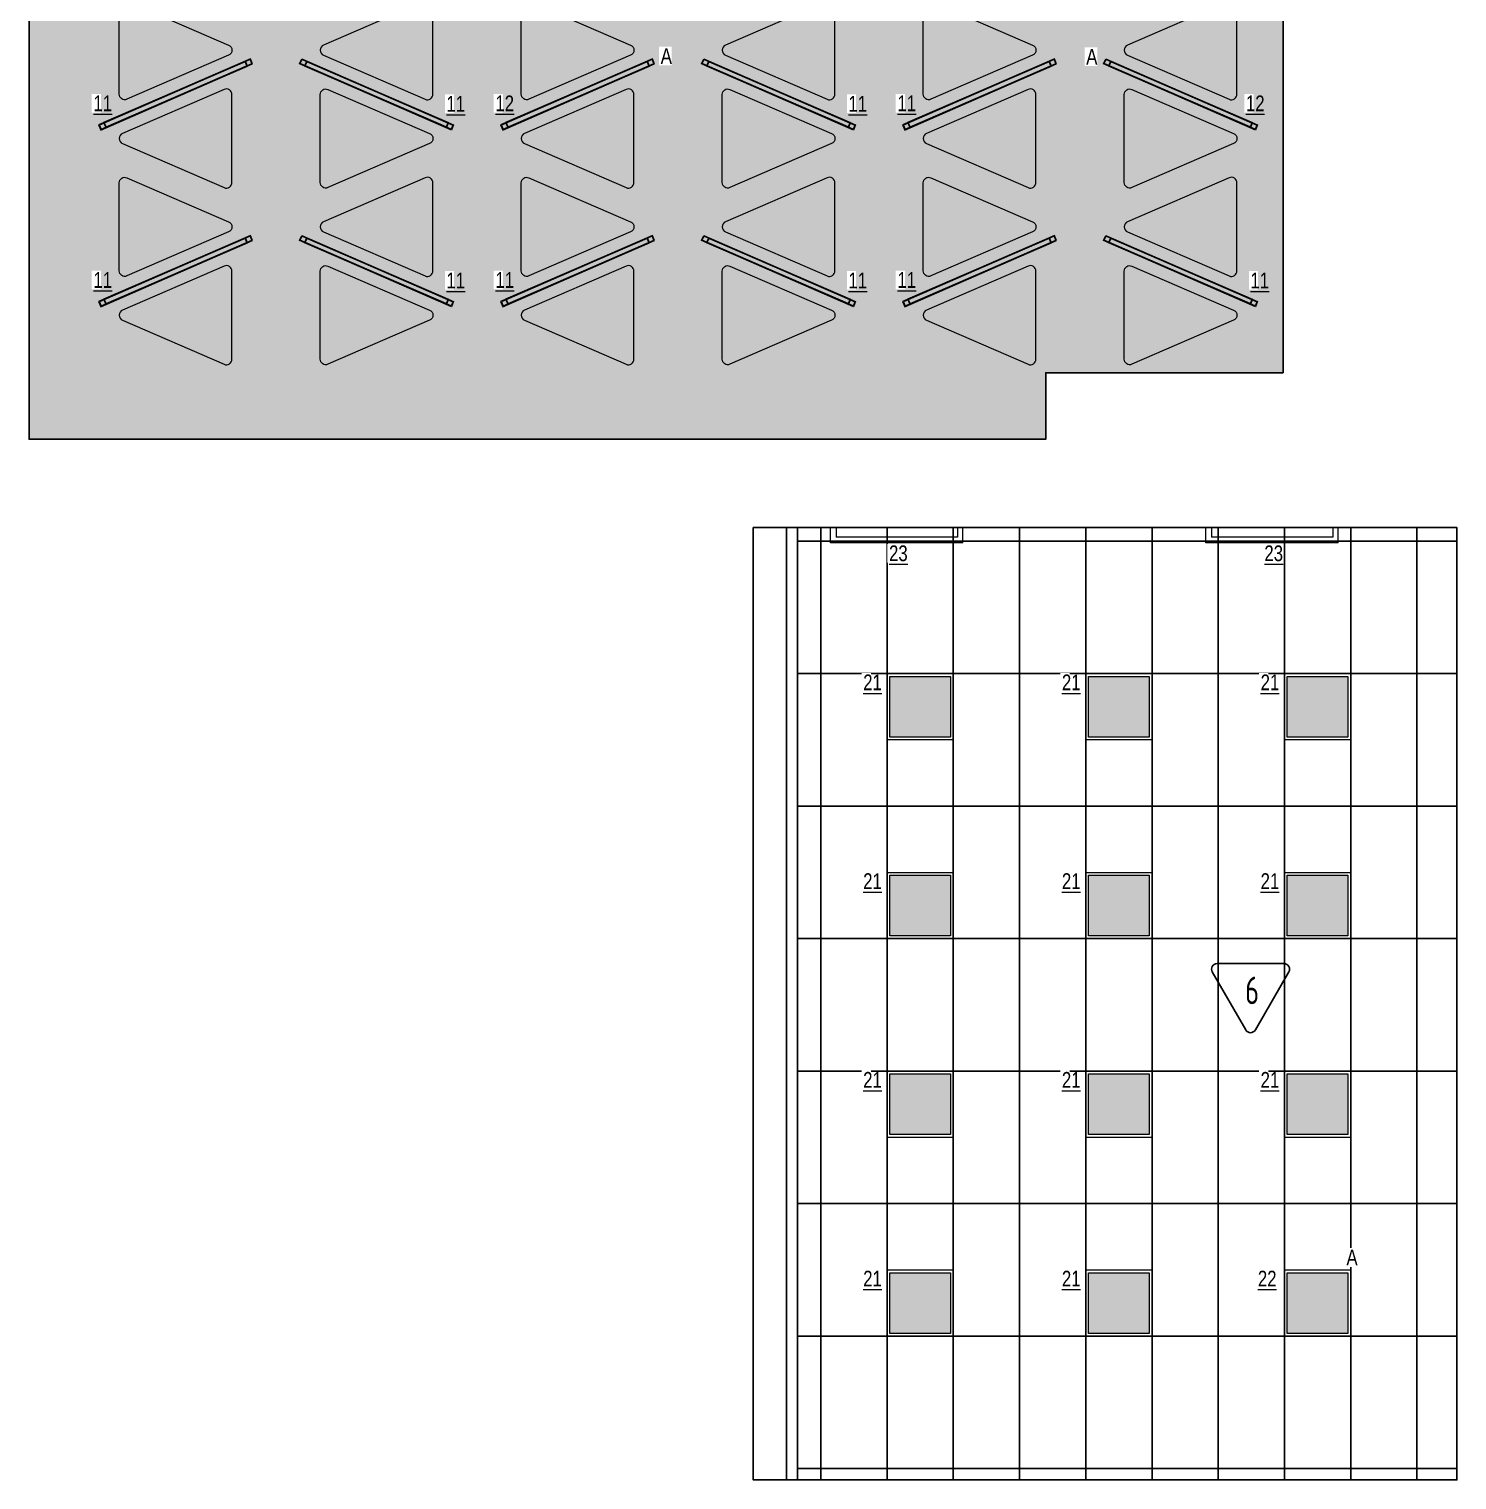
# Model space of a CAD drawing. Header units: millimetres. Extents: x -547274 to 397870, y -45599 to 141350.
# Drawn here: x 57962 to 70897, y 73261 to 86401 of the extents above; entities that cross this region are included whole.
import ezdxf

# ---------------------------------------------------------------- set-up
doc = ezdxf.new("R2010")
doc.units = ezdxf.units.MM
for name, color, linetype, lineweight in [('_ЭОМ_ОБЩ_Освещение_текст тип светильника', 172, 'Continuous', 50), ('_ЭОМ_светильник А', 1, 'Continuous', 35), ('_ЭОМ_светильник Р', 4, 'Continuous', 35), ('АР_Потолки_Штриховка', 252, 'Continuous', 0)]:
    doc.layers.add(name, color=color, linetype=linetype, lineweight=lineweight)
doc.layers.add('RAL 9010', color=7, linetype='Continuous')
doc.layers.add('Штриховка в сечении', color=7, linetype='Continuous')
for name, color, linetype, lineweight, true_color in [('АР_Потолок_RAL 095 85 40', 7, 'Continuous', 5, 0xddc87a), ('АР_Потолок_RAL 100 70 20', 7, 'Continuous', 5, 0xb3ac85), ('АР_Потолок_Покраска', 7, 'Continuous', 5, 0x007399)]:
    doc.layers.add(name, color=color, linetype=linetype, lineweight=lineweight, true_color=true_color)
doc.styles.add('ISOCPEUR', font='isocpeur.ttf', dxfattribs={"height": 800})
doc.styles.add('ГОСТ', font='cad.shx', dxfattribs={"width": 0.8})

# ---------------------------------------------------------------- blocks, each defined once
blk = doc.blocks.new('Кососвет')
at = {"color": 0, "linetype": 'ByBlock', "lineweight": -2, "ltscale": 40}
for points in [[(-600, 26), (600, 26), (600, -111)], [(-600, 26), (-600, -111)], [(-600, -111), (-550, -111)], [(-550, -24), (550, -24)], [(-550, -111), (-550, -24)], [(600, -111), (550, -111), (550, -24)]]:
    blk.add_lwpolyline(points, dxfattribs=at)
blk = doc.blocks.new('RVE-SLIM-PRIME-595')
at = {"layer": 'Штриховка в сечении', "lineweight": 9, "ltscale": 1000, "true_color": 0xf8f6b0, "transparency": 33554636}
h = blk.add_hatch(color=51, dxfattribs=at)
h.dxf.hatch_style = 1
h.paths.add_polyline_path([(275, 275), (-275, 275), (-275, -275), (275, -275)])
at = {"color": 0, "linetype": 'ByBlock', "lineweight": -2, "ltscale": 40}
for points in [[(300, -300), (-300, -300), (-300, 300), (300, 300)], [(275, -275), (-275, -275), (-275, 275), (275, 275)]]:
    blk.add_lwpolyline(points, close=True, dxfattribs=at)
blk = doc.blocks.new('RVE-PLS5070-1500-P')
at = {"color": 0, "linetype": 'ByBlock', "lineweight": -2, "ltscale": 40}
for points in [[(750, -25), (-750, -25), (-750, 25), (750, 25)], [(745, -20), (-745, -20), (-745, 20), (745, 20)]]:
    blk.add_lwpolyline(points, close=True, dxfattribs=at)

msp = doc.modelspace()

# ---------------------------------------------------------------- hatches: boundary and pattern name
at = {"layer": 'RAL 9010', "ltscale": 100, "true_color": 0xe1be89}
h = msp.add_hatch(color=31, dxfattribs=at)
h.dxf.hatch_style = 1
h.paths.add_polyline_path([(62491, 86654.4, 0.5396909), (62421.1, 86608.5), (62421.1, 85810.8, 0.5396909), (62491, 85764.9), (63411.7, 86163.8, 0.6566108), (63411.7, 86255.5)])
h = msp.add_hatch(color=31, dxfattribs=at)
h.dxf.hatch_style = 1
h.paths.add_polyline_path([(68904.1, 86608.5, 0.5396909), (68834.2, 86654.4), (67913.5, 86255.5, 0.6566108), (67913.5, 86163.8), (68834.2, 85764.9, 0.5396909), (68904.1, 85810.8)])
h = msp.add_hatch(color=31, dxfattribs=at)
h.dxf.hatch_style = 1
h.paths.add_polyline_path([(61591, 85363.8, 0.6566108), (61591, 85455.5), (60670.2, 85854.4, 0.5396909), (60600.4, 85808.5), (60600.4, 85010.8, 0.5396909), (60670.2, 84964.9)])
h = msp.add_hatch(color=31, dxfattribs=at)
h.dxf.hatch_style = 1
h.paths.add_polyline_path([(67083.4, 85808.5, 0.5396909), (67013.5, 85854.4), (66092.7, 85455.5, 0.6566108), (66092.7, 85363.8), (67013.5, 84964.9, 0.5396909), (67083.4, 85010.8)])
h = msp.add_hatch(color=31, dxfattribs=at)
h.dxf.hatch_style = 1
h.paths.add_polyline_path([(59770.4, 84563.8, 0.6566108), (59770.4, 84655.5), (58849.6, 85054.4, 0.5396909), (58779.8, 85008.5), (58779.8, 84210.8, 0.5396909), (58849.6, 84164.9)])
h = msp.add_hatch(color=31, dxfattribs=at)
h.dxf.hatch_style = 1
h.paths.add_polyline_path([(65262.6, 85008.5, 0.5396909), (65192.7, 85054.4), (64272, 84655.5, 0.6566108), (64272, 84563.8), (65192.7, 84164.9, 0.5396909), (65262.6, 84210.8)])
h = msp.add_hatch(color=31, dxfattribs=at)
h.dxf.hatch_style = 1
h.paths.add_polyline_path([(62451.2, 83855.5, 0.6566108), (62451.2, 83763.8), (63372, 83364.9, 0.5396909), (63441.9, 83410.8), (63441.9, 84208.5, 0.5396909), (63372, 84254.4)])
h = msp.add_hatch(color=31, dxfattribs=at)
h.dxf.hatch_style = 1
h.paths.add_polyline_path([(68874, 83763.8, 0.6566108), (68874, 83855.5), (67953.2, 84254.4, 0.5396909), (67883.4, 84208.5), (67883.4, 83410.8, 0.5396909), (67953.2, 83364.9)])
at = {"layer": 'АР_Потолки_Штриховка', "ltscale": 100, "true_color": 0xf8f6b0}
h = msp.add_hatch(color=51, dxfattribs=at)
h.dxf.hatch_style = 1
h.paths.add_polyline_path([(58660.3, 85515.1), (59935.8, 86067.6), (59919.9, 86104.3), (58644.4, 85551.8)])
h = msp.add_hatch(color=51, dxfattribs=at)
h.dxf.hatch_style = 1
h.paths.add_polyline_path([(61740.5, 85515.1), (60465, 86067.6), (60480.9, 86104.3), (61756.4, 85551.8)])
h = msp.add_hatch(color=51, dxfattribs=at)
h.dxf.hatch_style = 1
h.paths.add_polyline_path([(62301.7, 85515.1), (63577.2, 86067.6), (63561.3, 86104.3), (62285.8, 85551.8)])
h = msp.add_hatch(color=51, dxfattribs=at)
h.dxf.hatch_style = 1
h.paths.add_polyline_path([(65382, 85515.1), (64106.6, 86067.6), (64122.5, 86104.3), (65397.9, 85551.8)])
h = msp.add_hatch(color=51, dxfattribs=at)
h.dxf.hatch_style = 1
h.paths.add_polyline_path([(65943.2, 85515.1), (67218.7, 86067.6), (67202.8, 86104.3), (65927.3, 85551.8)])
h = msp.add_hatch(color=51, dxfattribs=at)
h.dxf.hatch_style = 1
h.paths.add_polyline_path([(69023.5, 85515.1), (67748, 86067.6), (67763.9, 86104.3), (69039.4, 85551.8)])
h = msp.add_hatch(color=51, dxfattribs=at)
h.dxf.hatch_style = 1
h.paths.add_polyline_path([(58660.3, 83915.1), (59935.8, 84467.6), (59919.9, 84504.3), (58644.4, 83951.8)])
h = msp.add_hatch(color=51, dxfattribs=at)
h.dxf.hatch_style = 1
h.paths.add_polyline_path([(61740.5, 83915.1), (60465, 84467.6), (60480.9, 84504.3), (61756.4, 83951.8)])
h = msp.add_hatch(color=51, dxfattribs=at)
h.dxf.hatch_style = 1
h.paths.add_polyline_path([(62301.7, 83915.1), (63577.2, 84467.6), (63561.3, 84504.3), (62285.8, 83951.8)])
h = msp.add_hatch(color=51, dxfattribs=at)
h.dxf.hatch_style = 1
h.paths.add_polyline_path([(65382, 83915.1), (64106.6, 84467.6), (64122.5, 84504.3), (65397.9, 83951.8)])
h = msp.add_hatch(color=51, dxfattribs=at)
h.dxf.hatch_style = 1
h.paths.add_polyline_path([(65943.2, 83915.1), (67218.7, 84467.6), (67202.8, 84504.3), (65927.3, 83951.8)])
h = msp.add_hatch(color=51, dxfattribs=at)
h.dxf.hatch_style = 1
h.paths.add_polyline_path([(69023.5, 83915.1), (67748, 84467.6), (67763.9, 84504.3), (69039.4, 83951.8)])
h = msp.add_hatch(color=51, dxfattribs=at)
h.dxf.hatch_style = 1
h.paths.add_polyline_path([(65760, 79988.2), (66310, 79988.2), (66310, 80538.2), (65760, 80538.2)])
h = msp.add_hatch(color=51, dxfattribs=at)
h.dxf.hatch_style = 1
h.paths.add_polyline_path([(67560, 79988.2), (68110, 79988.2), (68110, 80538.2), (67560, 80538.2)])
h = msp.add_hatch(color=51, dxfattribs=at)
h.dxf.hatch_style = 1
h.paths.add_polyline_path([(69360, 79988.2), (69910, 79988.2), (69910, 80538.2), (69360, 80538.2)])
h = msp.add_hatch(color=51, dxfattribs=at)
h.dxf.hatch_style = 1
h.paths.add_polyline_path([(65760, 78188.2), (66310, 78188.2), (66310, 78738.2), (65760, 78738.2)])
h = msp.add_hatch(color=51, dxfattribs=at)
h.dxf.hatch_style = 1
h.paths.add_polyline_path([(67560, 78188.2), (68110, 78188.2), (68110, 78738.2), (67560, 78738.2)])
h = msp.add_hatch(color=51, dxfattribs=at)
h.dxf.hatch_style = 1
h.paths.add_polyline_path([(69360, 78188.2), (69910, 78188.2), (69910, 78738.2), (69360, 78738.2)])
h = msp.add_hatch(color=51, dxfattribs=at)
h.dxf.hatch_style = 1
h.paths.add_polyline_path([(65760, 76388.2), (66310, 76388.2), (66310, 76938.2), (65760, 76938.2)])
h = msp.add_hatch(color=51, dxfattribs=at)
h.dxf.hatch_style = 1
h.paths.add_polyline_path([(67560, 76388.2), (68110, 76388.2), (68110, 76938.2), (67560, 76938.2)])
h = msp.add_hatch(color=51, dxfattribs=at)
h.dxf.hatch_style = 1
h.paths.add_polyline_path([(69360, 76388.2), (69910, 76388.2), (69910, 76938.2), (69360, 76938.2)])
h = msp.add_hatch(color=51, dxfattribs=at)
h.dxf.hatch_style = 1
h.paths.add_polyline_path([(65760, 74588.2), (66310, 74588.2), (66310, 75138.2), (65760, 75138.2)])
h = msp.add_hatch(color=51, dxfattribs=at)
h.dxf.hatch_style = 1
h.paths.add_polyline_path([(67560, 74588.2), (68110, 74588.2), (68110, 75138.2), (67560, 75138.2)])
h = msp.add_hatch(color=51, dxfattribs=at)
h.dxf.hatch_style = 1
h.paths.add_polyline_path([(69360, 74588.2), (69910, 74588.2), (69910, 75138.2), (69360, 75138.2)])
at = {"layer": 'АР_Потолок_RAL 095 85 40', "transparency": 33554687}
h = msp.add_hatch(color=256, dxfattribs=at)
h.dxf.hatch_style = 1
h.paths.add_polyline_path([(61621.1, 86608.5, 0.5396909), (61551.2, 86654.4), (60630.5, 86255.5, 0.6566108), (60630.5, 86163.8), (61551.2, 85764.9, 0.5396909), (61621.1, 85810.8)])
h = msp.add_hatch(color=256, dxfattribs=at)
h.dxf.hatch_style = 1
h.paths.add_polyline_path([(66062.6, 85810.8, 0.5396909), (66132.5, 85764.9), (67053.2, 86163.8, 0.6566108), (67053.2, 86255.5), (66132.5, 86654.4, 0.5396909), (66062.6, 86608.5)])
h = msp.add_hatch(color=256, dxfattribs=at)
h.dxf.hatch_style = 1
h.paths.add_polyline_path([(59730.6, 84964.9, 0.5396909), (59800.5, 85010.8), (59800.5, 85808.5, 0.5396909), (59730.6, 85854.4), (58809.9, 85455.5, 0.6566108), (58809.9, 85363.8)])
h = msp.add_hatch(color=256, dxfattribs=at)
h.dxf.hatch_style = 1
h.paths.add_polyline_path([(65232.5, 85363.8, 0.6566108), (65232.5, 85455.5), (64311.7, 85854.4, 0.5396909), (64241.9, 85808.5), (64241.9, 85010.8, 0.5396909), (64311.7, 84964.9)])
h = msp.add_hatch(color=256, dxfattribs=at)
h.dxf.hatch_style = 1
h.paths.add_polyline_path([(62421.1, 84210.8, 0.5396909), (62491, 84164.9), (63411.7, 84563.8, 0.6566108), (63411.7, 84655.5), (62491, 85054.4, 0.5396909), (62421.1, 85008.5)])
h = msp.add_hatch(color=256, dxfattribs=at)
h.dxf.hatch_style = 1
h.paths.add_polyline_path([(67913.5, 84655.5, 0.6566108), (67913.5, 84563.8), (68834.2, 84164.9, 0.5396909), (68904.1, 84210.8), (68904.1, 85008.5, 0.5396909), (68834.2, 85054.4)])
h = msp.add_hatch(color=256, dxfattribs=at)
h.dxf.hatch_style = 1
h.paths.add_polyline_path([(60670.2, 84254.4, 0.5396909), (60600.4, 84208.5), (60600.4, 83410.8, 0.5396909), (60670.2, 83364.9), (61591, 83763.8, 0.6566108), (61591, 83855.5)])
h = msp.add_hatch(color=256, dxfattribs=at)
h.dxf.hatch_style = 1
h.paths.add_polyline_path([(66092.7, 83855.5, 0.6566108), (66092.7, 83763.8), (67013.5, 83364.9, 0.5396909), (67083.4, 83410.8), (67083.4, 84208.5, 0.5396909), (67013.5, 84254.4)])
at = {"layer": 'АР_Потолок_RAL 100 70 20', "transparency": 33554687}
h = msp.add_hatch(color=256, dxfattribs=at)
h.dxf.hatch_style = 1
h.paths.add_polyline_path([(58849.6, 86654.4, 0.5396909), (58779.8, 86608.5), (58779.8, 85810.8, 0.5396909), (58849.6, 85764.9), (59770.4, 86163.8, 0.6566108), (59770.4, 86255.5)])
h = msp.add_hatch(color=256, dxfattribs=at)
h.dxf.hatch_style = 1
h.paths.add_polyline_path([(64272, 86255.5, 0.6566108), (64272, 86163.8), (65192.7, 85764.9, 0.5396909), (65262.6, 85810.8), (65262.6, 86608.5, 0.5396909), (65192.7, 86654.4)])
h = msp.add_hatch(color=256, dxfattribs=at)
h.dxf.hatch_style = 1
h.paths.add_polyline_path([(63372, 84964.9, 0.5396909), (63441.9, 85010.8), (63441.9, 85808.5, 0.5396909), (63372, 85854.4), (62451.2, 85455.5, 0.6566108), (62451.2, 85363.8)])
h = msp.add_hatch(color=256, dxfattribs=at)
h.dxf.hatch_style = 1
h.paths.add_polyline_path([(67953.2, 85854.4, 0.5396909), (67883.4, 85808.5), (67883.4, 85010.8, 0.5396909), (67953.2, 84964.9), (68874, 85363.8, 0.6566108), (68874, 85455.5)])
h = msp.add_hatch(color=256, dxfattribs=at)
h.dxf.hatch_style = 1
h.paths.add_polyline_path([(61621.1, 85008.5, 0.5396909), (61551.2, 85054.4), (60630.5, 84655.5, 0.6566108), (60630.5, 84563.8), (61551.2, 84164.9, 0.5396909), (61621.1, 84210.8)])
h = msp.add_hatch(color=256, dxfattribs=at)
h.dxf.hatch_style = 1
h.paths.add_polyline_path([(67053.2, 84563.8, 0.6566108), (67053.2, 84655.5), (66132.5, 85054.4, 0.5396909), (66062.6, 85008.5), (66062.6, 84210.8, 0.5396909), (66132.5, 84164.9)])
h = msp.add_hatch(color=256, dxfattribs=at)
h.dxf.hatch_style = 1
h.paths.add_polyline_path([(58809.9, 83855.5, 0.6566108), (58809.9, 83763.8), (59730.6, 83364.9, 0.5396909), (59800.5, 83410.8), (59800.5, 84208.5, 0.5396909), (59730.6, 84254.4)])
h = msp.add_hatch(color=256, dxfattribs=at)
h.dxf.hatch_style = 1
h.paths.add_polyline_path([(65232.5, 83763.8, 0.6566108), (65232.5, 83855.5), (64311.7, 84254.4, 0.5396909), (64241.9, 84208.5), (64241.9, 83410.8, 0.5396909), (64311.7, 83364.9)])
at = {"layer": 'АР_Потолок_Покраска'}
h = msp.add_hatch(dxfattribs=at)
h.set_pattern_fill('CROSS', color=256, scale=25)
h.set_pattern_definition([(0, (-169992.07, 59504.36), (158.75, 158.75), [79.375, -238.125]), (90, (-169952.39, 59464.68), (-158.75, 158.75), [79.375, -238.125])])
h.paths.add_polyline_path([(57962.3, 105550.7), (60782.3, 105550.7), (60782.3, 106400.7), (66722.4, 106400.7), (66722.4, 105550.7), (69442.4, 105550.7), (69442.4, 100800.7), (69442.4, 100400.7), (69442.4, 94800.7), (69442.4, 94400.7), (69442.4, 91935.7), (69322.3, 91935.7), (69322.3, 83288.1), (67172.3, 83288.1), (67172.3, 82685.7), (57962.3, 82685.7)])

# ---------------------------------------------------------------- linework, layer by layer
for points in [[(57962.3, 106700.7), (63442.4, 106700.7), (63442.4, 106400.7), (63842.4, 106400.7), (63842.4, 106700.7), (69442.4, 106700.7), (69442.4, 105550.7), (69442.4, 105550.7), (69442.4, 100800.7), (69442.4, 100800.7), (69442.4, 100400.7), (69442.4, 100400.7), (69442.4, 94800.7), (69442.4, 94800.7), (69442.4, 94400.7), (69442.4, 94400.7), (69442.4, 91935.7), (69322.3, 91935.7), (69322.3, 83288.1), (67172.3, 83288.1), (67172.3, 82685.7), (57962.3, 82685.7)], [(64522.4, 81886.1), (70897.5, 81886.1), (70897.5, 73260.7), (64522.4, 73260.7)]]:
    msp.add_lwpolyline(points, close=True)
for points in [[(64822.5, 81886.1), (64822.5, 73260.7)], [(64922.5, 81886.1), (64922.5, 73260.7)], [(65135, 73260.7), (65135, 81886.1)], [(65735, 73260.7), (65735, 81886.1)], [(66335, 73260.7), (66335, 81886.1)], [(66935, 73260.7), (66935, 81886.1)], [(67535, 73260.7), (67535, 81886.1)], [(68135, 73260.7), (68135, 81886.1)], [(68735, 73260.7), (68735, 81886.1)], [(69335, 73260.7), (69335, 81886.1)], [(69935, 73260.7), (69935, 81886.1)], [(70535, 73260.7), (70535, 81886.1)], [(64922.5, 81763.2), (70897.5, 81763.2)], [(64922.5, 80563.2), (70897.5, 80563.2)], [(64922.5, 79363.2), (70897.5, 79363.2)], [(64922.5, 78163.2), (70897.5, 78163.2)], [(64922.5, 76963.2), (70897.5, 76963.2)], [(64922.5, 75763.2), (70897.5, 75763.2)], [(64922.5, 74563.2), (70897.5, 74563.2)], [(64922.5, 73363.2), (70897.5, 73363.2)]]:
    msp.add_lwpolyline(points)
msp.add_lwpolyline([(68724.4, 77936.8), (69330.6, 77936.8, -0.5773495), (69373.9, 77861.8), (69070.8, 77336.8, -0.5773541), (68984.2, 77336.8), (68681.1, 77861.8, -0.5773491), (68724.4, 77936.8, -0.0000017)], format="xyb")
at = {"layer": 'АР_Потолки_Штриховка', "color": 18, "ltscale": 100, "true_color": 0x000000}
for points in [[(58849.6, 85764.9, -0.5396909), (58779.8, 85810.8), (58779.8, 86608.5, -0.5396909), (58849.6, 86654.4), (59770.4, 86255.5, -0.6566108), (59770.4, 86163.8), (58849.6, 85764.9)], [(61551.2, 85764.9, 0.5396909), (61621.1, 85810.8), (61621.1, 86608.5, 0.5396909), (61551.2, 86654.4), (60630.5, 86255.5, 0.6566108), (60630.5, 86163.8), (61551.2, 85764.9)], [(62491, 85764.9, -0.5396909), (62421.1, 85810.8), (62421.1, 86608.5, -0.5396909), (62491, 86654.4), (63411.7, 86255.5, -0.6566108), (63411.7, 86163.8), (62491, 85764.9)], [(65192.7, 85764.9, 0.5396909), (65262.6, 85810.8), (65262.6, 86608.5, 0.5396909), (65192.7, 86654.4), (64272, 86255.5, 0.6566108), (64272, 86163.8), (65192.7, 85764.9)], [(66132.5, 85764.9, -0.5396909), (66062.6, 85810.8), (66062.6, 86608.5, -0.5396909), (66132.5, 86654.4), (67053.2, 86255.5, -0.6566108), (67053.2, 86163.8), (66132.5, 85764.9)], [(68834.2, 85764.9, 0.5396909), (68904.1, 85810.8), (68904.1, 86608.5, 0.5396909), (68834.2, 86654.4), (67913.5, 86255.5, 0.6566108), (67913.5, 86163.8), (68834.2, 85764.9)], [(59730.6, 84964.9, 0.5396909), (59800.5, 85010.8), (59800.5, 85808.5, 0.5396909), (59730.6, 85854.4), (58809.9, 85455.5, 0.6566108), (58809.9, 85363.8), (59730.6, 84964.9)], [(60670.2, 84964.9, -0.5396909), (60600.4, 85010.8), (60600.4, 85808.5, -0.5396909), (60670.2, 85854.4), (61591, 85455.5, -0.6566108), (61591, 85363.8), (60670.2, 84964.9)], [(63372, 84964.9, 0.5396909), (63441.9, 85010.8), (63441.9, 85808.5, 0.5396909), (63372, 85854.4), (62451.2, 85455.5, 0.6566108), (62451.2, 85363.8), (63372, 84964.9)], [(64311.7, 84964.9, -0.5396909), (64241.9, 85010.8), (64241.9, 85808.5, -0.5396909), (64311.7, 85854.4), (65232.5, 85455.5, -0.6566108), (65232.5, 85363.8), (64311.7, 84964.9)], [(67013.5, 84964.9, 0.5396909), (67083.4, 85010.8), (67083.4, 85808.5, 0.5396909), (67013.5, 85854.4), (66092.7, 85455.5, 0.6566108), (66092.7, 85363.8), (67013.5, 84964.9)], [(67953.2, 84964.9, -0.5396909), (67883.4, 85010.8), (67883.4, 85808.5, -0.5396909), (67953.2, 85854.4), (68874, 85455.5, -0.6566108), (68874, 85363.8), (67953.2, 84964.9)], [(58849.6, 84164.9, -0.5396909), (58779.8, 84210.8), (58779.8, 85008.5, -0.5396909), (58849.6, 85054.4), (59770.4, 84655.5, -0.6566108), (59770.4, 84563.8), (58849.6, 84164.9)], [(61551.2, 84164.9, 0.5396909), (61621.1, 84210.8), (61621.1, 85008.5, 0.5396909), (61551.2, 85054.4), (60630.5, 84655.5, 0.6566108), (60630.5, 84563.8), (61551.2, 84164.9)], [(62491, 84164.9, -0.5396909), (62421.1, 84210.8), (62421.1, 85008.5, -0.5396909), (62491, 85054.4), (63411.7, 84655.5, -0.6566108), (63411.7, 84563.8), (62491, 84164.9)], [(65192.7, 84164.9, 0.5396909), (65262.6, 84210.8), (65262.6, 85008.5, 0.5396909), (65192.7, 85054.4), (64272, 84655.5, 0.6566108), (64272, 84563.8), (65192.7, 84164.9)], [(66132.5, 84164.9, -0.5396909), (66062.6, 84210.8), (66062.6, 85008.5, -0.5396909), (66132.5, 85054.4), (67053.2, 84655.5, -0.6566108), (67053.2, 84563.8), (66132.5, 84164.9)], [(68834.2, 84164.9, 0.5396909), (68904.1, 84210.8), (68904.1, 85008.5, 0.5396909), (68834.2, 85054.4), (67913.5, 84655.5, 0.6566108), (67913.5, 84563.8), (68834.2, 84164.9)], [(59730.6, 83364.9, 0.5396909), (59800.5, 83410.8), (59800.5, 84208.5, 0.5396909), (59730.6, 84254.4), (58809.9, 83855.5, 0.6566108), (58809.9, 83763.8), (59730.6, 83364.9)], [(60670.2, 83364.9, -0.5396909), (60600.4, 83410.8), (60600.4, 84208.5, -0.5396909), (60670.2, 84254.4), (61591, 83855.5, -0.6566108), (61591, 83763.8), (60670.2, 83364.9)], [(63372, 83364.9, 0.5396909), (63441.9, 83410.8), (63441.9, 84208.5, 0.5396909), (63372, 84254.4), (62451.2, 83855.5, 0.6566108), (62451.2, 83763.8), (63372, 83364.9)], [(64311.7, 83364.9, -0.5396909), (64241.9, 83410.8), (64241.9, 84208.5, -0.5396909), (64311.7, 84254.4), (65232.5, 83855.5, -0.6566108), (65232.5, 83763.8), (64311.7, 83364.9)], [(67013.5, 83364.9, 0.5396909), (67083.4, 83410.8), (67083.4, 84208.5, 0.5396909), (67013.5, 84254.4), (66092.7, 83855.5, 0.6566108), (66092.7, 83763.8), (67013.5, 83364.9)], [(67953.2, 83364.9, -0.5396909), (67883.4, 83410.8), (67883.4, 84208.5, -0.5396909), (67953.2, 84254.4), (68874, 83855.5, -0.6566108), (68874, 83763.8), (67953.2, 83364.9)]]:
    msp.add_lwpolyline(points, format="xyb", dxfattribs=at)
at = {"layer": 'АР_Потолки_Штриховка', "color": 18, "lineweight": 18, "ltscale": 100, "true_color": 0x000000}
for points in [[(58849.6, 85764.9, -0.5396909), (58779.8, 85810.8), (58779.8, 86608.5, -0.5396909), (58849.6, 86654.4), (59770.4, 86255.5, -0.6566108), (59770.4, 86163.8), (58849.6, 85764.9)], [(61551.2, 85764.9, 0.5396909), (61621.1, 85810.8), (61621.1, 86608.5, 0.5396909), (61551.2, 86654.4), (60630.5, 86255.5, 0.6566108), (60630.5, 86163.8), (61551.2, 85764.9)], [(62491, 85764.9, -0.5396909), (62421.1, 85810.8), (62421.1, 86608.5, -0.5396909), (62491, 86654.4), (63411.7, 86255.5, -0.6566108), (63411.7, 86163.8), (62491, 85764.9)], [(65192.7, 85764.9, 0.5396909), (65262.6, 85810.8), (65262.6, 86608.5, 0.5396909), (65192.7, 86654.4), (64272, 86255.5, 0.6566108), (64272, 86163.8), (65192.7, 85764.9)], [(66132.5, 85764.9, -0.5396909), (66062.6, 85810.8), (66062.6, 86608.5, -0.5396909), (66132.5, 86654.4), (67053.2, 86255.5, -0.6566108), (67053.2, 86163.8), (66132.5, 85764.9)], [(68834.2, 85764.9, 0.5396909), (68904.1, 85810.8), (68904.1, 86608.5, 0.5396909), (68834.2, 86654.4), (67913.5, 86255.5, 0.6566108), (67913.5, 86163.8), (68834.2, 85764.9)], [(59730.6, 84964.9, 0.5396909), (59800.5, 85010.8), (59800.5, 85808.5, 0.5396909), (59730.6, 85854.4), (58809.9, 85455.5, 0.6566108), (58809.9, 85363.8), (59730.6, 84964.9)], [(60670.2, 84964.9, -0.5396909), (60600.4, 85010.8), (60600.4, 85808.5, -0.5396909), (60670.2, 85854.4), (61591, 85455.5, -0.6566108), (61591, 85363.8), (60670.2, 84964.9)], [(63372, 84964.9, 0.5396909), (63441.9, 85010.8), (63441.9, 85808.5, 0.5396909), (63372, 85854.4), (62451.2, 85455.5, 0.6566108), (62451.2, 85363.8), (63372, 84964.9)], [(64311.7, 84964.9, -0.5396909), (64241.9, 85010.8), (64241.9, 85808.5, -0.5396909), (64311.7, 85854.4), (65232.5, 85455.5, -0.6566108), (65232.5, 85363.8), (64311.7, 84964.9)], [(67013.5, 84964.9, 0.5396909), (67083.4, 85010.8), (67083.4, 85808.5, 0.5396909), (67013.5, 85854.4), (66092.7, 85455.5, 0.6566108), (66092.7, 85363.8), (67013.5, 84964.9)], [(67953.2, 84964.9, -0.5396909), (67883.4, 85010.8), (67883.4, 85808.5, -0.5396909), (67953.2, 85854.4), (68874, 85455.5, -0.6566108), (68874, 85363.8), (67953.2, 84964.9)], [(58849.6, 84164.9, -0.5396909), (58779.8, 84210.8), (58779.8, 85008.5, -0.5396909), (58849.6, 85054.4), (59770.4, 84655.5, -0.6566108), (59770.4, 84563.8), (58849.6, 84164.9)], [(61551.2, 84164.9, 0.5396909), (61621.1, 84210.8), (61621.1, 85008.5, 0.5396909), (61551.2, 85054.4), (60630.5, 84655.5, 0.6566108), (60630.5, 84563.8), (61551.2, 84164.9)], [(62491, 84164.9, -0.5396909), (62421.1, 84210.8), (62421.1, 85008.5, -0.5396909), (62491, 85054.4), (63411.7, 84655.5, -0.6566108), (63411.7, 84563.8), (62491, 84164.9)], [(65192.7, 84164.9, 0.5396909), (65262.6, 84210.8), (65262.6, 85008.5, 0.5396909), (65192.7, 85054.4), (64272, 84655.5, 0.6566108), (64272, 84563.8), (65192.7, 84164.9)], [(66132.5, 84164.9, -0.5396909), (66062.6, 84210.8), (66062.6, 85008.5, -0.5396909), (66132.5, 85054.4), (67053.2, 84655.5, -0.6566108), (67053.2, 84563.8), (66132.5, 84164.9)], [(68834.2, 84164.9, 0.5396909), (68904.1, 84210.8), (68904.1, 85008.5, 0.5396909), (68834.2, 85054.4), (67913.5, 84655.5, 0.6566108), (67913.5, 84563.8), (68834.2, 84164.9)], [(59730.6, 83364.9, 0.5396909), (59800.5, 83410.8), (59800.5, 84208.5, 0.5396909), (59730.6, 84254.4), (58809.9, 83855.5, 0.6566108), (58809.9, 83763.8), (59730.6, 83364.9)], [(60670.2, 83364.9, -0.5396909), (60600.4, 83410.8), (60600.4, 84208.5, -0.5396909), (60670.2, 84254.4), (61591, 83855.5, -0.6566108), (61591, 83763.8), (60670.2, 83364.9)], [(63372, 83364.9, 0.5396909), (63441.9, 83410.8), (63441.9, 84208.5, 0.5396909), (63372, 84254.4), (62451.2, 83855.5, 0.6566108), (62451.2, 83763.8), (63372, 83364.9)], [(64311.7, 83364.9, -0.5396909), (64241.9, 83410.8), (64241.9, 84208.5, -0.5396909), (64311.7, 84254.4), (65232.5, 83855.5, -0.6566108), (65232.5, 83763.8), (64311.7, 83364.9)], [(67013.5, 83364.9, 0.5396909), (67083.4, 83410.8), (67083.4, 84208.5, 0.5396909), (67013.5, 84254.4), (66092.7, 83855.5, 0.6566108), (66092.7, 83763.8), (67013.5, 83364.9)], [(67953.2, 83364.9, -0.5396909), (67883.4, 83410.8), (67883.4, 84208.5, -0.5396909), (67953.2, 84254.4), (68874, 83855.5, -0.6566108), (68874, 83763.8), (67953.2, 83364.9)]]:
    msp.add_lwpolyline(points, format="xyb", dxfattribs=at)
at = {"layer": 'АР_Потолки_Штриховка', "color": 18, "ltscale": 100, "true_color": 0x000000}
for points in [[(58657.7, 85508.5), (59942.4, 86065), (59922.5, 86110.8), (58637.9, 85554.4)], [(58660.3, 85515.1), (59935.8, 86067.6), (59919.9, 86104.3), (58644.4, 85551.8)], [(61743.1, 85508.5), (60458.5, 86065), (60478.3, 86110.8), (61763, 85554.4)], [(61740.5, 85515.1), (60465, 86067.6), (60480.9, 86104.3), (61756.4, 85551.8)], [(62299.1, 85508.5), (63583.8, 86065), (63563.9, 86110.8), (62279.2, 85554.4)], [(62301.7, 85515.1), (63577.2, 86067.6), (63561.3, 86104.3), (62285.8, 85551.8)], [(65384.6, 85508.5), (64100, 86065), (64119.9, 86110.8), (65404.5, 85554.4)], [(65382, 85515.1), (64106.6, 86067.6), (64122.5, 86104.3), (65397.9, 85551.8)], [(65940.6, 85508.5), (67225.3, 86065), (67205.4, 86110.8), (65920.7, 85554.4)], [(65943.2, 85515.1), (67218.7, 86067.6), (67202.8, 86104.3), (65927.3, 85551.8)], [(69026.1, 85508.5), (67741.5, 86065), (67761.3, 86110.8), (69046, 85554.4)], [(69023.5, 85515.1), (67748, 86067.6), (67763.9, 86104.3), (69039.4, 85551.8)], [(58657.7, 83908.5), (59942.4, 84465), (59922.5, 84510.8), (58637.9, 83954.4)], [(58660.3, 83915.1), (59935.8, 84467.6), (59919.9, 84504.3), (58644.4, 83951.8)], [(61743.1, 83908.5), (60458.5, 84465), (60478.3, 84510.8), (61763, 83954.4)], [(61740.5, 83915.1), (60465, 84467.6), (60480.9, 84504.3), (61756.4, 83951.8)], [(62299.1, 83908.5), (63583.8, 84465), (63563.9, 84510.8), (62279.2, 83954.4)], [(62301.7, 83915.1), (63577.2, 84467.6), (63561.3, 84504.3), (62285.8, 83951.8)], [(65384.6, 83908.5), (64100, 84465), (64119.9, 84510.8), (65404.5, 83954.4)], [(65382, 83915.1), (64106.6, 84467.6), (64122.5, 84504.3), (65397.9, 83951.8)], [(65940.6, 83908.5), (67225.3, 84465), (67205.4, 84510.8), (65920.7, 83954.4)], [(65943.2, 83915.1), (67218.7, 84467.6), (67202.8, 84504.3), (65927.3, 83951.8)], [(69026.1, 83908.5), (67741.5, 84465), (67761.3, 84510.8), (69046, 83954.4)], [(69023.5, 83915.1), (67748, 84467.6), (67763.9, 84504.3), (69039.4, 83951.8)], [(66335, 79963.2), (65735, 79963.2), (65735, 80563.2), (66335, 80563.2)], [(68135, 79963.2), (67535, 79963.2), (67535, 80563.2), (68135, 80563.2)], [(69935, 79963.2), (69335, 79963.2), (69335, 80563.2), (69935, 80563.2)], [(66310, 79988.2), (65760, 79988.2), (65760, 80538.2), (66310, 80538.2)], [(68110, 79988.2), (67560, 79988.2), (67560, 80538.2), (68110, 80538.2)], [(69910, 79988.2), (69360, 79988.2), (69360, 80538.2), (69910, 80538.2)], [(66335, 78163.2), (65735, 78163.2), (65735, 78763.2), (66335, 78763.2)], [(66310, 78188.2), (65760, 78188.2), (65760, 78738.2), (66310, 78738.2)], [(68135, 78163.2), (67535, 78163.2), (67535, 78763.2), (68135, 78763.2)], [(68110, 78188.2), (67560, 78188.2), (67560, 78738.2), (68110, 78738.2)], [(69935, 78163.2), (69335, 78163.2), (69335, 78763.2), (69935, 78763.2)], [(69910, 78188.2), (69360, 78188.2), (69360, 78738.2), (69910, 78738.2)], [(66335, 76363.2), (65735, 76363.2), (65735, 76963.2), (66335, 76963.2)], [(66310, 76388.2), (65760, 76388.2), (65760, 76938.2), (66310, 76938.2)], [(68135, 76363.2), (67535, 76363.2), (67535, 76963.2), (68135, 76963.2)], [(68110, 76388.2), (67560, 76388.2), (67560, 76938.2), (68110, 76938.2)], [(69935, 76363.2), (69335, 76363.2), (69335, 76963.2), (69935, 76963.2)], [(69910, 76388.2), (69360, 76388.2), (69360, 76938.2), (69910, 76938.2)], [(66335, 74563.2), (65735, 74563.2), (65735, 75163.2), (66335, 75163.2)], [(66310, 74588.2), (65760, 74588.2), (65760, 75138.2), (66310, 75138.2)], [(68135, 74563.2), (67535, 74563.2), (67535, 75163.2), (68135, 75163.2)], [(68110, 74588.2), (67560, 74588.2), (67560, 75138.2), (68110, 75138.2)], [(69935, 74563.2), (69335, 74563.2), (69335, 75163.2), (69935, 75163.2)], [(69910, 74588.2), (69360, 74588.2), (69360, 75138.2), (69910, 75138.2)]]:
    msp.add_lwpolyline(points, close=True, dxfattribs=at)
at = {"layer": 'АР_Потолки_Штриховка', "color": 18, "lineweight": 18, "ltscale": 100, "true_color": 0x000000}
for points in [[(58657.7, 85508.5), (59942.4, 86065), (59922.5, 86110.8), (58637.9, 85554.4)], [(58660.3, 85515.1), (59935.8, 86067.6), (59919.9, 86104.3), (58644.4, 85551.8)], [(61743.1, 85508.5), (60458.5, 86065), (60478.3, 86110.8), (61763, 85554.4)], [(61740.5, 85515.1), (60465, 86067.6), (60480.9, 86104.3), (61756.4, 85551.8)], [(62299.1, 85508.5), (63583.8, 86065), (63563.9, 86110.8), (62279.2, 85554.4)], [(62301.7, 85515.1), (63577.2, 86067.6), (63561.3, 86104.3), (62285.8, 85551.8)], [(65384.6, 85508.5), (64100, 86065), (64119.9, 86110.8), (65404.5, 85554.4)], [(65382, 85515.1), (64106.6, 86067.6), (64122.5, 86104.3), (65397.9, 85551.8)], [(65940.6, 85508.5), (67225.3, 86065), (67205.4, 86110.8), (65920.7, 85554.4)], [(65943.2, 85515.1), (67218.7, 86067.6), (67202.8, 86104.3), (65927.3, 85551.8)], [(69026.1, 85508.5), (67741.5, 86065), (67761.3, 86110.8), (69046, 85554.4)], [(69023.5, 85515.1), (67748, 86067.6), (67763.9, 86104.3), (69039.4, 85551.8)], [(58657.7, 83908.5), (59942.4, 84465), (59922.5, 84510.8), (58637.9, 83954.4)], [(58660.3, 83915.1), (59935.8, 84467.6), (59919.9, 84504.3), (58644.4, 83951.8)], [(61743.1, 83908.5), (60458.5, 84465), (60478.3, 84510.8), (61763, 83954.4)], [(61740.5, 83915.1), (60465, 84467.6), (60480.9, 84504.3), (61756.4, 83951.8)], [(62299.1, 83908.5), (63583.8, 84465), (63563.9, 84510.8), (62279.2, 83954.4)], [(62301.7, 83915.1), (63577.2, 84467.6), (63561.3, 84504.3), (62285.8, 83951.8)], [(65384.6, 83908.5), (64100, 84465), (64119.9, 84510.8), (65404.5, 83954.4)], [(65382, 83915.1), (64106.6, 84467.6), (64122.5, 84504.3), (65397.9, 83951.8)], [(65940.6, 83908.5), (67225.3, 84465), (67205.4, 84510.8), (65920.7, 83954.4)], [(65943.2, 83915.1), (67218.7, 84467.6), (67202.8, 84504.3), (65927.3, 83951.8)], [(69026.1, 83908.5), (67741.5, 84465), (67761.3, 84510.8), (69046, 83954.4)], [(69023.5, 83915.1), (67748, 84467.6), (67763.9, 84504.3), (69039.4, 83951.8)], [(66335, 79963.2), (65735, 79963.2), (65735, 80563.2), (66335, 80563.2)], [(68135, 79963.2), (67535, 79963.2), (67535, 80563.2), (68135, 80563.2)], [(69935, 79963.2), (69335, 79963.2), (69335, 80563.2), (69935, 80563.2)], [(66310, 79988.2), (65760, 79988.2), (65760, 80538.2), (66310, 80538.2)], [(68110, 79988.2), (67560, 79988.2), (67560, 80538.2), (68110, 80538.2)], [(69910, 79988.2), (69360, 79988.2), (69360, 80538.2), (69910, 80538.2)], [(66335, 78163.2), (65735, 78163.2), (65735, 78763.2), (66335, 78763.2)], [(66310, 78188.2), (65760, 78188.2), (65760, 78738.2), (66310, 78738.2)], [(68135, 78163.2), (67535, 78163.2), (67535, 78763.2), (68135, 78763.2)], [(68110, 78188.2), (67560, 78188.2), (67560, 78738.2), (68110, 78738.2)], [(69935, 78163.2), (69335, 78163.2), (69335, 78763.2), (69935, 78763.2)], [(69910, 78188.2), (69360, 78188.2), (69360, 78738.2), (69910, 78738.2)], [(66335, 76363.2), (65735, 76363.2), (65735, 76963.2), (66335, 76963.2)], [(66310, 76388.2), (65760, 76388.2), (65760, 76938.2), (66310, 76938.2)], [(68135, 76363.2), (67535, 76363.2), (67535, 76963.2), (68135, 76963.2)], [(68110, 76388.2), (67560, 76388.2), (67560, 76938.2), (68110, 76938.2)], [(69935, 76363.2), (69335, 76363.2), (69335, 76963.2), (69935, 76963.2)], [(69910, 76388.2), (69360, 76388.2), (69360, 76938.2), (69910, 76938.2)], [(66335, 74563.2), (65735, 74563.2), (65735, 75163.2), (66335, 75163.2)], [(66310, 74588.2), (65760, 74588.2), (65760, 75138.2), (66310, 75138.2)], [(68135, 74563.2), (67535, 74563.2), (67535, 75163.2), (68135, 75163.2)], [(68110, 74588.2), (67560, 74588.2), (67560, 75138.2), (68110, 75138.2)], [(69935, 74563.2), (69335, 74563.2), (69335, 75163.2), (69935, 75163.2)], [(69910, 74588.2), (69360, 74588.2), (69360, 75138.2), (69910, 75138.2)]]:
    msp.add_lwpolyline(points, close=True, dxfattribs=at)

# ---------------------------------------------------------------- block references
at = {"layer": '_ЭОМ_светильник А', "color": 18, "lineweight": 18, "ltscale": 100, "true_color": 0x000000, "xscale": -1, "rotation": 23.59026329333165}
msp.add_blockref('RVE-PLS5070-1500-P', (62931.5, 85809.7), dxfattribs=at)
at = {"layer": '_ЭОМ_светильник А', "color": 18, "lineweight": 18, "ltscale": 100, "true_color": 0x000000, "rotation": 336.4097367066683}
msp.add_blockref('RVE-PLS5070-1500-P', (68393.7, 85809.7), dxfattribs=at)
at = {"layer": '_ЭОМ_светильник А', "color": 18, "lineweight": 18, "ltscale": 100, "true_color": 0x000000}
msp.add_blockref('RVE-SLIM-PRIME-595', (69635, 74863.2), dxfattribs=at)
at = {"layer": '_ЭОМ_светильник Р', "color": 18, "lineweight": 18, "ltscale": 100, "true_color": 0x000000, "xscale": -1, "rotation": 23.59026329333165}
for p in [(59290.1, 85809.7), (66573, 85809.7), (59290.1, 84209.7), (62931.5, 84209.7), (66573, 84209.7)]:
    msp.add_blockref('RVE-PLS5070-1500-P', p, dxfattribs=at)
at = {"layer": '_ЭОМ_светильник Р', "color": 18, "lineweight": 18, "ltscale": 100, "true_color": 0x000000}
for name, p, rotation in [('RVE-PLS5070-1500-P', (61110.7, 85809.7), 336.4097367066683), ('RVE-PLS5070-1500-P', (64752.2, 85809.7), 336.4097367066683), ('RVE-PLS5070-1500-P', (61110.7, 84209.7), 336.4097367066683), ('RVE-PLS5070-1500-P', (64752.2, 84209.7), 336.4097367066683), ('RVE-PLS5070-1500-P', (68393.7, 84209.7), 336.4097367066683), ('Кососвет', (65822.5, 81774.8), 180), ('Кососвет', (69222.5, 81774.8), 180)]:
    msp.add_blockref(name, p, dxfattribs=dict(at, rotation=rotation))
for p in [(66035, 80263.2), (67835, 80263.2), (69635, 80263.2), (66035, 78463.2), (67835, 78463.2), (69635, 78463.2), (66035, 76663.2), (67835, 76663.2), (69635, 76663.2), (66035, 74863.2), (67835, 74863.2)]:
    msp.add_blockref('RVE-SLIM-PRIME-595', p, dxfattribs=at)

# ---------------------------------------------------------------- texts
at = {"insert": (68978.1, 77819.7), "char_height": 250, "width": 294.334, "attachment_point": 1, "style": 'ISOCPEUR'}
msp.add_mtext('{\\W0.7;6}', dxfattribs=at)

# ---------------------------------------------------------------- next in the draw order: texts
at = {"layer": '_ЭОМ_ОБЩ_Освещение_текст тип светильника', "color": 18, "lineweight": 18, "ltscale": 40, "true_color": 0x000000, "char_height": 142.19, "width": 55.872, "attachment_point": 1, "style": 'ГОСТ', "bg_fill": 3, "box_fill_scale": 1.1, "bg_fill_color": 256, "bg_fill_transparency": 0}
for s, insert in [('{\\L11}', (58545.2, 85799.5)), ('{\\L11}', (61743.3, 85795.9)), ('{\\L12}', (62186.6, 85799.5)), ('{\\L11}', (65384.8, 85795.9)), ('{\\L11}', (65828.1, 85799.5)), ('{\\L12}', (68985.4, 85799.5)), ('{\\L11}', (58545.2, 84199.5)), ('{\\L11}', (61743.3, 84195.9)), ('{\\L11}', (62186.6, 84199.5)), ('{\\L11}', (65384.8, 84195.9)), ('{\\L11}', (65828.1, 84199.5)), ('{\\L11}', (69026.3, 84195.9)), ('{\\L23}', (65752.6, 81724.5)), ('{\\L23}', (69152.6, 81724.5)), ('{\\L21}', (65518.6, 80555.6)), ('{\\L21}', (67318.6, 80555.6)), ('{\\L21}', (69118.6, 80555.6)), ('{\\L21}', (65518.6, 78755.6)), ('{\\L21}', (67318.6, 78755.6)), ('{\\L21}', (69118.6, 78755.6)), ('{\\L21}', (65518.6, 76955.6)), ('{\\L21}', (67318.6, 76955.6)), ('{\\L21}', (69118.6, 76955.6)), ('{\\L21}', (65518.6, 75155.6)), ('{\\L21}', (67318.6, 75155.6)), ('{\\L22}', (69093.8, 75155.6))]:
    msp.add_mtext(s, dxfattribs=dict(at, insert=insert))
at = {"layer": '_ЭОМ_светильник А', "color": 18, "lineweight": 18, "ltscale": 100, "true_color": 0x000000, "char_height": 142.2, "width": 86.044, "attachment_point": 1, "style": 'ГОСТ', "bg_fill": 3, "box_fill_scale": 1.1, "bg_fill_color": 256, "bg_fill_transparency": 0}
for insert in [(63684.5, 86227.9), (67538.8, 86221.7), (69896, 75346.6)]:
    msp.add_mtext('А', dxfattribs=dict(at, insert=insert))

doc.saveas('drawing.dxf')
